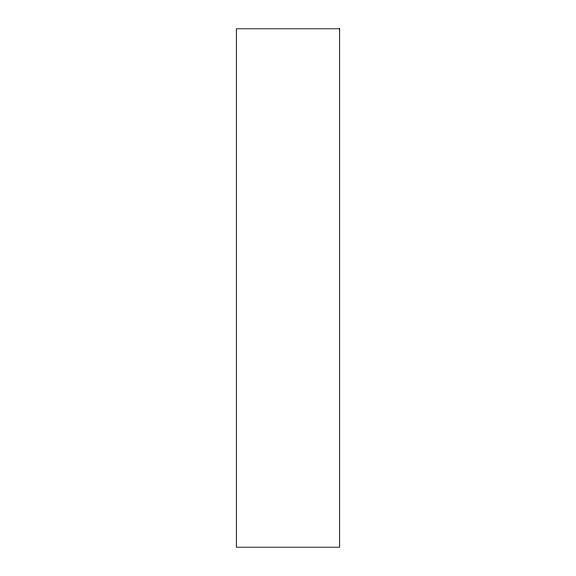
<?xml version="1.0" encoding="UTF-8"?>
<svg xmlns="http://www.w3.org/2000/svg" width="576" height="576" viewBox="0 0 576 576"><rect width="100%" height="100%" fill="white"/><g stroke="black" fill="none" stroke-linecap="round" stroke-linejoin="round"><path stroke-width="0.86" d="M339.66 28.8L236.34 28.8L236.34 547.2L339.66 547.2L339.66 28.8"/></g></svg>
